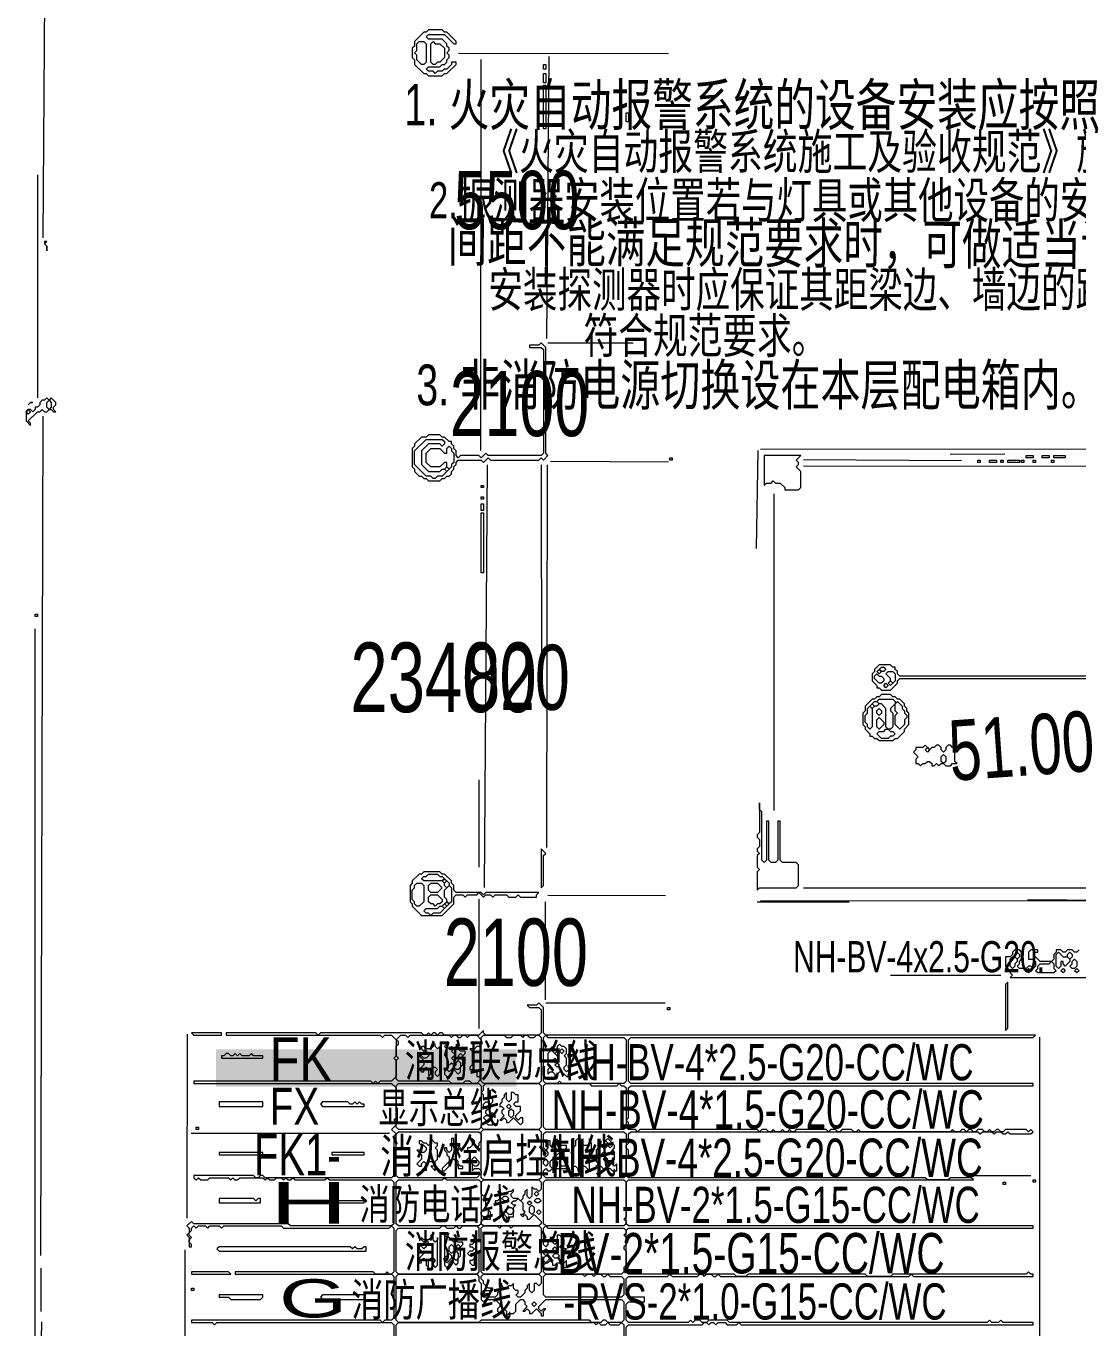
# Model space of a CAD drawing. Extents: x 10 to 1972, y 11 to 1392.
# Drawn here: x 10 to 468, y 474 to 1040 of the extents above; entities that cross this region are included whole.
import ezdxf

# ---------------------------------------------------------------- set-up
doc = ezdxf.new("R2010")
doc.units = 0
for name, color, linetype, lineweight in [('OCR_TEXT', 6, 'Continuous', 0), ('TRACE_CURVE', 6, 'Continuous', 0), ('TRACE_STRAIGHT', 5, 'Continuous', 0), ('TRACE_TEXT_SYMBOL', 6, 'Continuous', 0)]:
    doc.layers.add(name, color=color, linetype=linetype, lineweight=lineweight)
doc.styles.add('wqy-unicode', font='wqy-unicode.lff')

msp = doc.modelspace()

# ---------------------------------------------------------------- linework, layer by layer
at = {"layer": 'TRACE_CURVE', "color": 6}
for points in [[(233, 615), (232, 614), (228, 614), (229, 613), (233, 613), (234, 612), (234, 602), (233, 601), (210, 601), (209, 602), (209, 603), (207, 601), (192, 601), (191, 602), (190, 602), (189, 601), (188, 602), (187, 602), (186, 601), (185, 602), (184, 601), (183, 601), (182, 602), (138, 602), (137, 601), (136, 602), (97, 602), (97, 601), (164, 601), (165, 600), (166, 601), (169, 601), (171, 599), (171, 592), (170, 591), (171, 590), (171, 583), (169, 581), (164, 581), (163, 580), (162, 581), (161, 580), (160, 581), (83, 581), (83, 580), (169, 580), (171, 578), (171, 565), (170, 564), (171, 563), (171, 562), (169, 560), (171, 558), (170, 557), (171, 556), (170, 555), (170, 551), (171, 550), (170, 549), (170, 540), (169, 539), (114, 539), (113, 540), (112, 540)], [(370, 559), (369, 560), (365, 560), (364, 559), (363, 559), (362, 560), (360, 560), (359, 559), (358, 560), (345, 560), (344, 559), (343, 559), (342, 560), (341, 559), (340, 559), (339, 560), (338, 559), (336, 559), (335, 560), (334, 559), (333, 559), (332, 560), (330, 560), (329, 559), (328, 560), (277, 560), (276, 559), (275, 560), (272, 560), (271, 561), (272, 562), (272, 563), (271, 564), (272, 565), (272, 578), (273, 579), (448, 579), (448, 580), (273, 580), (272, 581), (272, 599), (273, 600), (448, 600), (449, 601), (236, 601), (235, 602), (235, 613), (233, 615)], [(448, 518), (272, 518), (271, 519), (271, 537), (272, 538), (422, 538), (421, 539), (412, 539), (411, 538), (402, 538), (401, 539), (272, 539), (271, 540), (271, 547), (272, 548), (272, 551), (271, 552), (271, 553), (272, 554), (272, 558), (273, 559), (424, 559), (425, 558), (426, 559), (430, 559), (431, 558), (432, 559), (434, 559), (435, 558), (436, 558), (437, 559), (438, 558), (447, 558), (448, 559), (447, 560), (446, 559), (445, 560), (436, 560), (435, 559), (434, 559), (433, 560), (432, 560), (431, 559), (430, 559), (429, 560), (428, 559), (427, 559), (426, 560), (424, 560), (423, 559), (422, 559), (421, 560), (420, 560), (419, 559), (418, 560), (417, 560), (416, 559), (414, 559), (413, 560), (412, 559), (373, 559), (372, 560), (371, 559), (370, 559)], [(112, 540), (111, 539), (110, 539), (109, 540), (83, 540), (83, 539), (84, 538), (85, 539), (86, 538), (89, 538), (90, 539), (98, 539), (99, 538), (100, 539), (101, 538), (102, 538), (103, 539), (113, 539), (114, 538), (115, 539), (116, 538), (118, 538), (119, 539), (121, 539), (122, 538), (123, 539), (124, 538), (125, 538), (126, 539), (127, 538), (140, 538), (141, 539), (142, 538), (169, 538), (170, 537), (170, 519), (169, 518), (125, 518), (124, 519), (83, 519), (82, 520), (80, 518), (81, 517), (81, 515), (80, 514), (81, 513), (81, 509), (82, 509), (82, 510), (81, 511), (81, 512), (82, 513), (81, 514), (81, 515), (82, 516), (82, 517), (83, 518), (84, 517), (85, 518), (88, 518), (89, 517), (90, 518), (94, 518), (95, 517)], [(208, 537), (209, 538), (233, 538), (234, 537), (234, 534), (233, 533), (232, 534), (231, 534), (230, 535), (230, 531), (229, 530), (228, 531), (228, 534), (227, 533), (227, 532), (226, 531), (226, 530), (225, 529), (224, 530), (222, 530), (221, 531), (221, 532), (222, 533), (222, 534), (221, 533), (220, 533), (219, 532), (217, 532), (216, 533), (215, 533), (216, 532), (216, 530), (215, 529), (214, 529), (214, 528), (215, 528), (216, 527), (216, 522), (217, 523), (218, 523), (219, 522), (219, 521), (220, 522), (222, 522), (222, 526), (223, 527), (222, 527), (221, 528), (222, 529), (223, 529), (224, 530), (226, 528), (226, 525), (227, 524), (226, 523), (225, 523), (226, 522), (227, 523), (228, 522), (228, 521), (229, 521), (231, 523), (234, 520), (234, 519)], [(234, 519), (233, 518), (209, 518), (208, 519), (208, 520), (209, 521), (212, 521), (212, 524), (210, 526), (210, 532), (209, 531), (208, 532), (208, 537)], [(95, 517), (96, 518), (121, 518), (122, 517), (168, 517), (169, 518), (170, 517), (170, 498), (169, 497), (168, 497), (167, 498), (166, 497), (162, 497), (161, 498), (101, 498), (101, 497), (169, 497), (170, 496), (170, 478), (169, 477), (166, 477), (165, 476), (164, 477), (82, 477), (82, 476), (91, 476), (92, 475), (93, 476), (169, 476), (170, 475), (170, 458)], [(435, 476), (434, 477), (433, 476), (430, 476), (429, 477), (428, 476), (316, 476), (315, 477), (307, 477), (306, 476), (304, 476), (303, 477), (301, 477), (300, 476), (299, 477), (298, 476), (272, 476), (271, 477), (271, 484), (272, 485), (275, 485), (276, 486), (277, 485), (279, 485), (279, 487), (272, 487), (271, 488), (271, 495), (272, 496), (289, 496), (290, 497), (291, 496), (302, 496), (303, 497), (304, 497), (305, 496), (306, 497), (308, 497), (309, 496), (310, 496), (311, 497), (312, 496), (394, 496), (395, 497), (396, 496), (448, 496), (448, 497), (447, 497), (446, 498), (445, 497), (387, 497), (386, 496), (376, 496), (375, 497), (324, 497), (323, 496), (319, 496), (318, 497), (272, 497), (271, 498), (271, 516), (272, 517), (448, 517), (448, 518)], [(171, 458), (171, 475), (172, 476), (257, 476), (258, 475), (259, 476), (260, 475), (262, 475), (263, 476), (264, 475), (268, 475), (269, 476), (270, 475), (270, 458)], [(271, 459), (271, 474), (272, 475), (304, 475), (305, 476), (306, 476), (307, 475), (308, 476), (309, 476), (310, 475), (311, 476), (314, 476), (315, 475), (319, 475), (320, 476), (321, 475), (448, 475), (448, 476), (435, 476)]]:
    msp.add_lwpolyline(points, dxfattribs=at)
for points in [[(173, 601), (175, 601), (176, 600), (177, 601), (194, 601), (195, 600), (196, 601), (197, 601), (198, 600), (199, 600), (200, 601), (201, 601), (202, 600), (203, 601), (206, 601), (208, 599), (208, 597), (207, 596), (206, 596), (205, 595), (203, 595), (204, 594), (204, 588), (203, 587), (203, 586), (205, 586), (206, 585), (206, 583), (207, 583), (208, 582), (206, 580), (204, 580), (203, 581), (201, 581), (200, 580), (195, 580), (194, 581), (172, 581), (171, 582), (171, 590), (172, 591), (171, 592), (171, 596), (172, 597), (172, 598), (171, 599)], [(208, 600), (209, 601), (218, 601), (219, 600), (221, 600), (222, 601), (225, 601), (226, 600), (227, 601), (228, 601), (229, 600), (231, 600), (232, 601), (233, 601), (234, 600), (234, 581), (233, 580), (209, 580), (208, 581)], [(235, 600), (236, 601), (237, 600), (270, 600), (271, 599), (271, 581), (270, 580), (243, 580), (242, 581), (241, 580), (236, 580), (235, 581)], [(171, 579), (172, 580), (207, 580), (208, 579), (208, 561), (207, 560), (172, 560), (171, 561)], [(209, 579), (210, 580), (233, 580), (234, 579), (234, 561), (233, 560), (209, 560), (208, 561), (208, 562), (209, 563), (210, 563), (211, 562), (213, 562), (213, 563), (212, 564), (212, 565), (213, 566), (214, 565), (214, 566), (213, 567), (212, 567), (211, 566), (210, 567), (210, 568), (211, 569), (212, 569), (212, 571), (213, 572), (213, 573), (212, 574), (212, 577), (211, 576), (211, 574), (210, 573), (209, 574), (209, 575), (208, 576), (209, 577)], [(235, 579), (236, 580), (255, 580), (256, 579), (267, 579), (268, 580), (269, 579), (270, 579), (271, 578), (271, 561), (270, 560), (236, 560), (235, 561)], [(209, 571), (210, 572), (211, 572), (212, 571), (210, 569), (209, 570)], [(211, 566), (212, 567), (213, 566), (212, 565)], [(209, 565), (210, 566), (211, 566), (212, 565), (212, 564), (211, 563)], [(171, 558), (172, 559), (207, 559), (208, 558), (208, 555), (207, 554), (207, 553), (206, 552), (205, 553), (205, 555), (204, 556), (204, 553), (203, 552), (202, 552), (202, 551), (203, 550), (203, 548), (201, 546), (203, 546), (204, 545), (204, 542), (205, 543), (207, 543), (208, 542), (208, 541), (206, 539), (172, 539), (171, 540)], [(208, 559), (209, 560), (233, 560), (234, 559), (234, 539), (233, 538), (209, 538), (208, 539)], [(235, 558), (236, 559), (270, 559), (271, 558), (271, 540), (270, 539), (236, 539), (235, 540), (235, 542), (236, 543), (237, 542), (238, 542), (239, 543), (245, 543), (245, 544), (243, 544), (242, 545), (242, 546), (243, 547), (244, 547), (244, 551), (245, 552), (245, 553), (243, 553), (242, 554), (242, 555), (241, 555), (241, 554), (239, 552), (238, 553), (238, 555), (237, 555), (237, 552), (236, 551), (235, 552)], [(235, 550), (236, 551), (237, 550), (237, 549), (236, 548), (235, 549)], [(242, 550), (243, 549), (243, 548), (242, 547), (241, 547), (240, 548)], [(204, 547), (205, 548), (207, 546), (207, 545), (206, 544), (205, 544), (204, 545)], [(235, 546), (236, 547), (237, 546), (237, 545), (236, 544), (235, 545)], [(238, 546), (239, 547), (240, 547), (241, 546), (241, 544), (240, 543), (239, 543), (238, 544)], [(191, 538), (192, 539), (193, 538), (207, 538), (208, 537), (208, 519), (207, 518), (172, 518), (171, 519), (171, 537), (172, 538)], [(235, 537), (236, 538), (270, 538), (271, 537), (271, 522), (270, 521), (271, 520), (271, 519), (270, 518), (236, 518), (235, 519)], [(231, 532), (232, 533), (233, 532), (232, 531)], [(217, 530), (218, 531), (219, 531), (220, 530), (219, 529), (218, 529)], [(228, 528), (229, 529), (230, 528), (229, 527)], [(229, 526), (230, 527), (231, 526), (231, 524), (230, 523), (229, 524)], [(231, 529), (232, 530), (233, 530), (234, 529), (233, 528), (232, 528)], [(210, 526), (211, 525), (211, 523), (210, 522), (209, 522), (208, 523), (208, 524)], [(219, 525), (220, 526), (221, 526), (222, 525), (222, 524), (221, 523), (220, 523), (219, 524)], [(232, 524), (233, 525), (234, 524), (233, 523)], [(190, 517), (191, 518), (192, 518), (193, 517), (196, 517), (197, 518), (198, 517), (199, 517), (200, 518), (206, 518), (207, 517), (207, 512), (206, 511), (205, 512), (205, 514), (204, 514), (205, 513), (205, 511), (204, 510), (203, 510), (203, 509), (204, 509), (205, 508), (204, 507), (203, 507), (202, 506), (203, 505), (204, 506), (205, 505), (205, 504), (204, 503), (203, 503), (203, 502), (204, 501), (205, 501), (205, 506), (206, 507), (207, 506), (207, 498), (206, 497), (172, 497), (171, 498), (171, 516), (172, 517)], [(208, 517), (209, 518), (215, 518), (216, 517), (217, 518), (220, 518), (221, 517), (222, 518), (233, 518), (234, 517), (234, 498), (233, 497), (209, 497), (208, 498)], [(235, 517), (236, 518), (237, 517), (270, 517), (271, 516), (271, 515), (270, 514), (271, 513), (271, 510), (270, 509), (270, 508), (271, 507), (271, 501), (270, 500), (270, 498), (269, 497), (236, 497), (235, 498), (235, 501), (236, 502), (237, 502), (238, 503), (239, 502), (239, 501), (240, 501), (241, 502), (242, 502), (244, 500), (245, 500), (245, 503), (244, 502), (243, 503), (243, 504), (244, 505), (244, 507), (245, 508), (243, 508), (242, 509), (243, 510), (244, 510), (244, 512), (242, 514), (241, 514), (241, 511), (240, 510), (238, 512), (239, 513), (238, 513), (238, 512), (237, 511), (237, 510), (236, 509), (235, 510)], [(235, 507), (236, 508), (237, 507), (237, 506), (236, 505), (235, 506)], [(235, 504), (236, 505), (237, 505), (238, 504), (236, 502), (235, 503)], [(239, 508), (240, 509), (241, 508), (240, 507)], [(239, 505), (240, 506), (241, 506), (242, 505), (241, 504), (240, 504)], [(171, 496), (172, 497), (206, 497), (207, 496), (207, 494), (208, 493), (208, 486), (209, 485), (210, 486), (214, 486), (216, 484), (216, 483), (215, 482), (215, 481), (216, 480), (217, 480), (217, 481), (218, 482), (219, 481), (219, 479), (220, 480), (222, 480), (223, 481), (223, 484), (225, 486), (226, 486), (227, 485), (227, 484), (228, 483), (226, 481), (227, 481), (228, 482), (229, 481), (229, 480), (230, 480), (232, 482), (234, 480), (234, 479), (235, 479), (235, 481), (236, 482), (235, 482), (234, 481), (233, 482), (233, 483), (236, 486), (269, 486), (270, 485), (270, 477), (269, 476), (263, 476), (262, 477), (261, 477), (260, 476), (256, 476), (255, 477), (208, 477), (207, 476), (172, 476), (171, 477)], [(208, 496), (209, 497), (233, 497), (234, 496), (234, 493), (233, 492), (232, 493), (231, 493), (231, 490), (230, 489), (229, 490), (229, 493), (228, 492), (228, 491), (227, 490), (227, 489), (225, 487), (224, 487), (223, 488), (224, 489), (224, 490), (223, 490), (222, 491), (222, 493), (221, 492), (220, 492), (219, 491), (218, 491), (217, 492), (217, 493), (216, 493), (217, 492), (216, 491), (216, 490), (215, 489), (215, 488), (214, 487), (209, 487), (208, 488), (208, 489), (209, 490), (213, 490), (213, 491), (211, 491), (209, 493), (209, 494), (208, 495)], [(235, 496), (236, 497), (252, 497), (253, 496), (254, 497), (256, 497), (257, 496), (258, 497), (260, 497), (261, 496), (262, 496), (263, 497), (264, 496), (269, 496), (270, 495), (270, 488), (269, 487), (236, 487), (235, 488)], [(230, 484), (231, 485), (232, 484), (231, 483)]]:
    msp.add_lwpolyline(points, close=True, dxfattribs=at)
at = {"layer": 'TRACE_STRAIGHT', "color": 5}
for p, q in [((17.4, 947.62), (18.33, 1071.38)), ((198.12, 1027.83), (289.37, 1027.72)), ((207.74, 855.13), (207.9, 1025.13)), ((236.44, 903.87), (237.55, 1026.37)), ((15, 975), (15, 878)), ((237, 902), (274, 902)), ((16.43, 505.13), (17.41, 870.13)), ((327.73, 812.61), (328.36, 855.1)), ((329.38, 855.78), (475.63, 855.93)), ((238.12, 850.56), (289.38, 850.19)), ((348.12, 851.28), (416.88, 850.75)), ((411.87, 853.5), (435.63, 853.66)), ((209.39, 665.12), (210.66, 848.87)), ((233.98, 848.87), (234.21, 750.12)), ((236.45, 682.62), (236.79, 848.88)), ((348.12, 848.43), (486.87, 848.4)), ((335.37, 698.59), (335.37, 836.38)), ((14.03, 451.38), (14.04, 777.62)), ((207, 712), (207, 674)), ((348.12, 664.96), (486.88, 664.95)), ((375, 665), (403, 665)), ((207.03, 603.87), (207.05, 660.13)), ((235.87, 616.37), (235.88, 658.87)), ((236.87, 661.8), (288.12, 661.74)), ((328, 659), (368, 659)), ((329.38, 659.57), (474.38, 659.34)), ((445.62, 660.01), (485.63, 659.54)), ((386, 627), (434, 627)), ((236, 615), (288, 615)), ((80.07, 521.37), (80.18, 601.38)), ((450.86, 435.12), (450.87, 600.13)), ((81.87, 558.41), (168.12, 558.4)), ((423, 540), (447, 540)), ((79.04, 507.63), (79.05, 435.12)), ((16.57, 480.85), (16.65, 499.66)), ((15.67, 397.62), (16.82, 476.39))]:
    msp.add_line(p, q, dxfattribs=at)
at = {"layer": 'TRACE_TEXT_SYMBOL', "color": 6}
for points in [[(185, 1038), (184, 1037), (183, 1037), (179, 1033), (179, 1031), (178, 1030), (178, 1026), (179, 1025), (179, 1023), (183, 1019), (184, 1019), (185, 1018), (191, 1018), (192, 1019), (193, 1019), (197, 1023), (197, 1024), (195, 1024), (195, 1023), (193, 1021), (192, 1021), (191, 1020), (189, 1020), (188, 1019), (187, 1020), (185, 1020), (184, 1021), (185, 1022), (190, 1022), (191, 1023), (192, 1023), (193, 1024), (193, 1025), (194, 1026), (194, 1027), (193, 1028), (194, 1029), (194, 1030), (193, 1031), (193, 1032), (191, 1034), (185, 1034), (184, 1035), (185, 1036), (192, 1036), (196, 1032), (197, 1032), (197, 1033), (193, 1037), (192, 1037), (191, 1038)], [(180, 1032), (181, 1033), (183, 1033), (184, 1032), (184, 1024), (183, 1023), (182, 1023), (180, 1025), (180, 1027), (179, 1028), (180, 1029)], [(186, 1032), (187, 1033), (188, 1032), (190, 1032), (192, 1030), (192, 1026), (190, 1024), (189, 1024), (188, 1023), (187, 1023), (186, 1024)], [(235, 1023), (236, 1023), (236, 1021), (235, 1021)], [(235, 1019), (236, 1019), (236, 1015), (235, 1015)], [(235, 1014), (236, 1014), (236, 995), (235, 995)], [(271, 1002), (272, 1002), (272, 998), (271, 998)], [(18, 946), (18, 945), (19, 944), (19, 942), (19, 944), (18, 945), (19, 946)], [(234, 902), (233, 901), (229, 901), (229, 900), (234, 900), (235, 899), (235, 854), (234, 853), (211, 853), (210, 854), (208, 852), (207, 853), (199, 853), (198, 852), (197, 853), (197, 855), (196, 856), (196, 857), (195, 858), (195, 859), (194, 859), (192, 861), (191, 861), (190, 862), (185, 862), (184, 861), (182, 861), (179, 858), (179, 857), (178, 856), (178, 848), (179, 847), (179, 846), (181, 844), (182, 844), (183, 843), (184, 843), (185, 842), (190, 842), (191, 843), (192, 843), (193, 844), (194, 844), (195, 845), (195, 846), (196, 847), (196, 848), (197, 849), (197, 850), (198, 851), (208, 851), (209, 850), (211, 852), (212, 851), (233, 851), (234, 852), (235, 851), (237, 853), (236, 854), (236, 900)], [(19, 878), (18, 877), (17, 877), (16, 876), (16, 875), (15, 874), (14, 874), (14, 873), (13, 872), (12, 873), (11, 873), (10, 872), (10, 868), (12, 866), (12, 867), (11, 868), (15, 872), (16, 872), (17, 873), (18, 872), (19, 872), (20, 873), (21, 873), (22, 872), (23, 872), (22, 873), (22, 874), (23, 875), (23, 876), (21, 878), (20, 877)], [(10, 872), (11, 873), (12, 872), (11, 871)], [(12, 876), (11, 875), (12, 876), (13, 876)], [(19, 876), (20, 877), (21, 876), (21, 874), (20, 873), (19, 874)], [(184, 860), (191, 860), (192, 859), (192, 858), (191, 857), (190, 858), (185, 858), (182, 855), (182, 849), (185, 846), (190, 846), (191, 847), (192, 847), (193, 846), (191, 844), (189, 844), (188, 843), (187, 843), (186, 844), (184, 844), (179, 849), (179, 855)], [(193, 856), (194, 857), (195, 856), (195, 855), (196, 854), (196, 850), (195, 849), (195, 848), (194, 847), (193, 848), (193, 850), (192, 850), (190, 848), (186, 848), (184, 850), (184, 854), (186, 856), (190, 856), (192, 854), (193, 854)], [(290, 852), (291, 852), (291, 851), (290, 851)], [(331, 853), (331, 840), (332, 841), (334, 841), (335, 842), (336, 841), (338, 841), (340, 839), (340, 838), (346, 838), (347, 839), (347, 846), (345, 848), (346, 849), (346, 850), (345, 851), (347, 853)], [(424, 851), (425, 851), (425, 850), (424, 850)], [(429, 851), (432, 851), (432, 850), (429, 850)], [(434, 851), (435, 851), (435, 850), (434, 850)], [(437, 851), (442, 851), (442, 850), (437, 850)], [(443, 851), (444, 851), (444, 850), (443, 850)], [(445, 853), (448, 853), (448, 852), (445, 852)], [(448, 851), (449, 851), (449, 850), (448, 850)], [(452, 853), (455, 853), (455, 852), (452, 852)], [(456, 851), (457, 851), (457, 850), (456, 850)], [(457, 853), (462, 853), (462, 852), (457, 852)], [(192, 847), (193, 848), (194, 847), (193, 846)], [(208, 840), (209, 840), (209, 839), (208, 839)], [(208, 835), (209, 835), (209, 834), (208, 834)], [(208, 832), (209, 832), (209, 829), (208, 829)], [(208, 828), (209, 828), (209, 802), (208, 802)], [(14, 784), (15, 784), (15, 783), (14, 783)], [(381, 762), (379, 760), (379, 759), (378, 758), (378, 755), (380, 753), (380, 752), (381, 752), (382, 751), (386, 751), (389, 754), (389, 755), (390, 756), (479, 756), (479, 757), (390, 757), (389, 758), (389, 759), (388, 760), (388, 761), (387, 761), (386, 762)], [(380, 759), (381, 760), (382, 759), (381, 758)], [(381, 760), (382, 761), (383, 761), (384, 760), (383, 759), (382, 759)], [(384, 758), (385, 759), (387, 759), (388, 758), (388, 755), (387, 754), (386, 755), (386, 756)], [(379, 757), (380, 758), (381, 757), (382, 757), (383, 756), (383, 755), (382, 754), (381, 754), (379, 756)], [(383, 753), (384, 754), (385, 753), (384, 752)], [(385, 754), (386, 755), (387, 754), (386, 753)], [(382, 749), (381, 748), (380, 748), (379, 747), (378, 747), (375, 744), (375, 742), (374, 741), (374, 736), (375, 735), (375, 734), (377, 732), (377, 731), (378, 731), (379, 730), (380, 730), (381, 729), (387, 729), (388, 730), (389, 730), (392, 733), (392, 734), (394, 736), (394, 741), (393, 742), (393, 743), (392, 744), (392, 745), (390, 747), (389, 747), (388, 748), (387, 748), (386, 749)], [(376, 743), (377, 744), (378, 743), (378, 735), (377, 734), (376, 735), (376, 736), (375, 737), (375, 740), (376, 741)], [(377, 744), (378, 745), (379, 744), (378, 743)], [(378, 745), (379, 746), (380, 746), (381, 745), (380, 744), (379, 744)], [(380, 746), (381, 747), (387, 747), (388, 746), (388, 745), (386, 743), (386, 742), (387, 741), (387, 735), (386, 734), (385, 734), (384, 735), (384, 743), (382, 745), (381, 745)], [(380, 742), (381, 743), (382, 742), (382, 741), (381, 740), (380, 741)], [(388, 745), (389, 746), (391, 744), (391, 743), (392, 742), (392, 741), (393, 740), (393, 739), (392, 738), (392, 736), (390, 734), (388, 736), (388, 740), (389, 741), (388, 742)], [(380, 738), (381, 739), (383, 737), (383, 736), (381, 734), (380, 735)], [(383, 733), (384, 734), (385, 734), (386, 733), (387, 733), (388, 732), (387, 731), (386, 731), (385, 730), (382, 730), (380, 732), (381, 733)], [(401, 727), (400, 726), (397, 726), (397, 725), (396, 724), (398, 722), (397, 721), (397, 719), (398, 719), (399, 718), (400, 719), (401, 719), (402, 720), (403, 720), (404, 719), (404, 718), (405, 718), (406, 719), (407, 718), (408, 719), (409, 719), (410, 718), (412, 718), (413, 719), (415, 719), (414, 720), (414, 726), (413, 726), (412, 727), (411, 727), (410, 726), (410, 725), (409, 724), (408, 725), (408, 726), (407, 727), (406, 727), (405, 726), (404, 726), (403, 725)], [(401, 725), (402, 726), (403, 725), (402, 724)], [(408, 722), (409, 723), (410, 722), (410, 720), (409, 719), (408, 720)], [(329, 702), (329, 689), (328, 688), (328, 687), (329, 686), (329, 683), (328, 682), (328, 681), (329, 680), (328, 679), (328, 674), (329, 673), (328, 672), (328, 664), (329, 665), (345, 665), (346, 666), (346, 675), (345, 676), (339, 676), (338, 677), (338, 694), (337, 694), (337, 677), (336, 676), (334, 676), (333, 677), (333, 694), (332, 694), (332, 677), (331, 676), (330, 677), (330, 698), (329, 699)], [(234, 682), (234, 665), (235, 666), (235, 679), (236, 680)], [(183, 672), (182, 671), (181, 671), (178, 668), (178, 667), (177, 666), (177, 659), (178, 658), (178, 657), (182, 653), (191, 653), (196, 658), (196, 661), (197, 662), (200, 662), (201, 661), (202, 662), (206, 662), (207, 663), (209, 661), (210, 662), (212, 662), (213, 661), (214, 662), (219, 662), (220, 661), (223, 661), (224, 662), (225, 661), (232, 661), (232, 662), (233, 663), (210, 663), (209, 662), (208, 663), (197, 663), (196, 664), (196, 666), (195, 667), (195, 668), (192, 671), (191, 671), (190, 672)], [(184, 670), (185, 671), (189, 671), (190, 670), (191, 670), (192, 669), (191, 668), (183, 668), (182, 669), (183, 670)], [(191, 668), (192, 669), (193, 668), (192, 667)], [(192, 667), (193, 668), (194, 667), (194, 666), (193, 665), (192, 666)], [(179, 666), (180, 667), (182, 667), (183, 666), (183, 659), (181, 657), (180, 657), (179, 658), (179, 659), (178, 660), (178, 664), (179, 665)], [(185, 666), (186, 667), (189, 667), (191, 665), (189, 663), (186, 663), (185, 664)], [(194, 666), (195, 665), (195, 659), (194, 658), (193, 659), (193, 660), (192, 661), (192, 664)], [(189, 656), (190, 657), (191, 657), (192, 656), (190, 654), (187, 654), (186, 653), (185, 654), (184, 654), (183, 655), (184, 656)], [(185, 661), (186, 662), (189, 662), (191, 660), (191, 659), (190, 658), (189, 658), (188, 657), (187, 658), (186, 658), (185, 659)], [(191, 657), (192, 658), (193, 657), (192, 656)], [(192, 658), (193, 659), (194, 658), (193, 657)], [(438, 634), (439, 635), (440, 635), (441, 634), (441, 633), (440, 632), (440, 631), (439, 630), (438, 631)], [(440, 636), (441, 637), (442, 636), (442, 635), (441, 634), (440, 635)], [(458, 636), (459, 637), (461, 635), (463, 635), (464, 634), (464, 633), (462, 631), (461, 632), (461, 633), (460, 633), (460, 631), (459, 630), (458, 631)], [(463, 636), (464, 637), (465, 636), (465, 635), (464, 634), (463, 635)], [(465, 633), (466, 634), (467, 633), (467, 631), (466, 630), (465, 630), (464, 631), (465, 632)], [(445, 629), (446, 630), (447, 629), (446, 628)], [(455, 632), (456, 633), (457, 632), (457, 630), (458, 629), (457, 628), (450, 628), (449, 629), (450, 630), (450, 631), (451, 632)], [(460, 629), (461, 630), (462, 629), (461, 628)], [(466, 629), (467, 630), (468, 629), (467, 628)], [(437, 624), (436, 623), (436, 603), (437, 604)], [(289, 613), (290, 613), (290, 612), (289, 612)], [(82, 602), (83, 601), (95, 601), (95, 602)], [(187, 597), (187, 596), (186, 595), (184, 595), (183, 596), (182, 596), (182, 595), (183, 594), (184, 594), (185, 593), (185, 592), (184, 591), (183, 591), (182, 592), (181, 592), (183, 590), (183, 588), (181, 586), (182, 585), (183, 585), (183, 586), (184, 587), (185, 586), (185, 583), (186, 584), (186, 586), (187, 587), (188, 587), (189, 586), (188, 585), (188, 584), (189, 583), (190, 584), (190, 596), (189, 595), (188, 596), (188, 597)], [(193, 597), (192, 596), (193, 595), (193, 586), (192, 585), (192, 584), (193, 583), (194, 583), (195, 584), (195, 585), (196, 586), (198, 584), (199, 585), (199, 587), (200, 588), (200, 592), (201, 593), (201, 594), (199, 594), (198, 595), (198, 596), (197, 597), (197, 596), (196, 595), (195, 596), (194, 595), (193, 596)], [(195, 594), (196, 595), (197, 594), (196, 593)], [(242, 597), (241, 596), (241, 594), (240, 593), (239, 594), (239, 596), (238, 595), (238, 594), (237, 593), (237, 588), (238, 587), (237, 586), (237, 584), (238, 585), (239, 585), (240, 584), (240, 583), (242, 585), (243, 585), (245, 583), (246, 583), (246, 586), (245, 585), (244, 586), (244, 587), (245, 588), (245, 591), (244, 592), (245, 593), (245, 595), (244, 596), (243, 596)], [(242, 594), (243, 595), (244, 594), (243, 593)], [(97, 593), (96, 592), (95, 592), (95, 591), (113, 591), (113, 592), (109, 592), (108, 593), (107, 592), (104, 592), (103, 593), (102, 592), (101, 593), (100, 592), (99, 592), (98, 593)], [(195, 589), (196, 588), (196, 587), (194, 585), (193, 586), (193, 587)], [(195, 591), (196, 592), (197, 591), (196, 590)], [(197, 589), (198, 590), (199, 589), (199, 587), (198, 586), (197, 586), (196, 587), (197, 588)], [(198, 592), (199, 593), (200, 592), (199, 591)], [(239, 590), (240, 591), (241, 590), (240, 589)], [(240, 593), (241, 594), (242, 593), (241, 592)], [(240, 588), (241, 589), (242, 588), (241, 587)], [(94, 572), (94, 570), (113, 570), (113, 572)], [(139, 572), (138, 571), (139, 570), (157, 570), (157, 571), (156, 571), (155, 572), (154, 571), (153, 572), (152, 571), (151, 571), (150, 572)], [(219, 576), (218, 575), (218, 574), (217, 573), (217, 572), (216, 571), (216, 570), (217, 570), (218, 569), (217, 568), (217, 567), (218, 566), (216, 564), (217, 564), (218, 565), (219, 564), (219, 563), (220, 563), (222, 565), (225, 562), (226, 563), (226, 565), (225, 565), (224, 564), (223, 565), (223, 566), (225, 568), (225, 570), (223, 570), (222, 571), (223, 572), (224, 572), (224, 575), (223, 575), (222, 576), (221, 576), (221, 573), (220, 572), (219, 573)], [(219, 570), (220, 571), (221, 570), (220, 569)], [(220, 568), (221, 569), (222, 568), (222, 566), (221, 565), (220, 566)], [(84, 561), (85, 561), (85, 560), (84, 560)], [(186, 556), (186, 554), (185, 553), (184, 554), (183, 554), (182, 555), (181, 555), (181, 554), (182, 553), (183, 553), (184, 552), (184, 551), (183, 550), (182, 550), (181, 551), (180, 551), (182, 549), (182, 547), (180, 545), (181, 544), (182, 544), (182, 545), (183, 546), (184, 545), (184, 542), (184, 545), (185, 546), (187, 546), (188, 545), (187, 544), (186, 544), (188, 542), (188, 546), (189, 547), (189, 551), (188, 552), (189, 553), (189, 554), (188, 554)], [(195, 556), (195, 551), (194, 550), (193, 551), (193, 552), (192, 552), (192, 551), (193, 550), (193, 549), (194, 548), (194, 546), (191, 543), (191, 542), (192, 542), (194, 544), (194, 546), (195, 547), (196, 547), (197, 546), (197, 545), (198, 544), (198, 543), (200, 543), (200, 544), (199, 544), (198, 545), (198, 546), (197, 547), (197, 549), (198, 550), (198, 551), (199, 552), (198, 553), (198, 552), (197, 551), (196, 552), (196, 556)], [(250, 556), (249, 555), (249, 553), (248, 552), (248, 551), (247, 550), (248, 549), (248, 544), (249, 544), (250, 543), (250, 542), (251, 542), (251, 543), (252, 544), (253, 544), (255, 542), (255, 550), (256, 551), (256, 554), (255, 555), (255, 556), (255, 554), (254, 553), (252, 553), (251, 554), (251, 555)], [(263, 556), (262, 555), (263, 554), (263, 553), (262, 552), (261, 552), (260, 553), (260, 555), (260, 554), (259, 553), (259, 552), (258, 551), (258, 549), (259, 548), (258, 547), (258, 546), (259, 545), (258, 544), (258, 543), (259, 544), (260, 544), (261, 543), (261, 542), (262, 543), (264, 543), (265, 542), (267, 542), (267, 545), (266, 544), (265, 545), (265, 546), (266, 547), (266, 550), (265, 551), (266, 552), (266, 553)], [(94, 550), (94, 549), (113, 549), (113, 550)], [(143, 550), (143, 549), (157, 549), (157, 550)], [(260, 549), (261, 550), (262, 549), (261, 548)], [(263, 553), (264, 554), (265, 553), (264, 552)], [(264, 550), (265, 551), (266, 550), (265, 549)], [(261, 547), (262, 548), (263, 547), (262, 546)], [(448, 538), (449, 538), (449, 537), (448, 537)], [(435, 537), (436, 537), (436, 536), (435, 536)], [(94, 530), (94, 528), (112, 528), (112, 530), (111, 530), (110, 529), (109, 530)], [(138, 529), (138, 528), (157, 528), (157, 529)], [(186, 514), (186, 513), (185, 512), (183, 512), (182, 513), (182, 512), (184, 510), (184, 509), (183, 508), (181, 510), (181, 508), (183, 506), (181, 504), (181, 502), (182, 502), (182, 503), (183, 504), (184, 503), (184, 501), (185, 500), (185, 503), (186, 504), (187, 504), (188, 503), (187, 502), (187, 501), (188, 500), (189, 501), (189, 513), (189, 512), (188, 511), (187, 512), (187, 514)], [(183, 511), (184, 512), (185, 511), (184, 510)], [(192, 514), (192, 501), (193, 500), (194, 501), (194, 502), (195, 503), (197, 501), (198, 502), (198, 504), (199, 505), (199, 509), (200, 510), (200, 511), (198, 511), (197, 512), (197, 514), (196, 514), (197, 513), (197, 512), (196, 511), (194, 513), (193, 513)], [(194, 509), (195, 510), (196, 509), (196, 507), (195, 506), (194, 507)], [(197, 509), (198, 510), (199, 509), (198, 508)], [(94, 509), (93, 508), (94, 507), (158, 507), (158, 509), (157, 509), (156, 508), (154, 508), (153, 509), (152, 508), (151, 509)], [(194, 506), (195, 505), (195, 504), (193, 502), (192, 503), (192, 504)], [(196, 506), (197, 507), (198, 506), (198, 504), (197, 503), (196, 504)], [(82, 498), (82, 497), (99, 497), (98, 498)], [(82, 491), (83, 491), (83, 490), (82, 490)], [(94, 488), (94, 487), (98, 487), (99, 486), (112, 486), (113, 487), (113, 488)], [(139, 488), (138, 487), (139, 486), (157, 486), (157, 488)]]:
    msp.add_lwpolyline(points, close=True, dxfattribs=at)
msp.add_lwpolyline([(468, 638), (467, 637), (466, 637), (465, 638), (463, 638), (462, 637), (461, 637), (460, 638), (458, 638), (458, 637), (457, 636), (457, 634), (456, 633), (451, 633), (448, 636), (449, 637), (450, 637), (450, 638), (447, 638), (446, 637), (446, 634), (448, 634), (449, 633), (449, 631), (448, 630), (447, 631), (446, 631), (445, 630), (442, 630), (441, 631), (442, 632), (442, 633), (443, 634), (443, 637), (442, 638), (440, 638), (439, 637), (439, 636), (438, 635), (436, 635), (436, 631), (438, 629), (438, 628), (439, 627), (438, 626), (475, 626)], dxfattribs=at)

# ---------------------------------------------------------------- texts
at = {"layer": 'OCR_TEXT', "color": 6, "style": 'wqy-unicode'}
for s, height, width, p in [('1. 火灾自动报警系统的设备安装应按照', 18.0314, 0.72, (174.47, 996.46)), ('《火灾自动报警系统施工及验收规范》施工。', 15.4242, 0.72, (209.24, 977.43)), ('2.振测器安装位置若与灯具或其他设备的安装', 15.6794, 0.72, (185.23, 956.14)), ('5500', 25.38, 0.72, (196.25, 951.34)), ('安装探测器时应保证其距梁边、墙边的距离', 15.2931, 0.72, (211.1, 917.5)), ('符合规范要求。', 15.358, 0.72, (252.51, 897.42)), ('3. 非消防电源切换设在本层配电箱内。', 17.7378, 0.72, (179.75, 874.8)), ('2100', 28.308, 0.72, (194.3, 861.38)), ('23400', 30.26, 0.72, (151.08, 741.4)), ('820', 28.308, 0.72, (201.02, 742.38)), ('2100', 29.284, 0.72, (191.66, 622.39)), ('NH-BV-4x2.5-G20.', 13.563, 0.72, (343.58, 628.29)), ('FK', 19.085, 0.82966, (116, 581)), ('一', 145.16, 0.72, (86.32, 509.45)), ('消防联动总线', 14.236, 0.72, (174.75, 582.87)), ('NH-BV-4*2.5-G20-CC/WC', 15.7246, 0.72, (244.58, 581.33)), ('FX', 16.071, 0.782435, (116, 562)), ('显示总线', 13.445, 0.72, (163.26, 562.76)), ('NH-BV-4*1.5-G20-CC/WC', 16.6495, 0.72, (238.63, 560.35)), ('FK1-', 18.08, 0.72, (109.1, 540)), ('消火栓启控制线', 14.961, 0.72, (164.06, 540.96)), ('NH-BV-4*2.5-G20-CC/WC', 16.6495, 0.72, (238.09, 539.35)), ('H', 18.08, 1.94709, (116, 519)), ('消防电话线', 13.445, 0.72, (154.98, 520.76)), ('NH-BV-2*1.5-G15-CC/WC', 15.7246, 0.72, (247.29, 519.33)), ('消防报警总线', 14.173, 0.72, (174.76, 499.94)), ('BV-2*1.5-G15-CC/WC', 17.5745, 0.72, (241.17, 497.37)), ('G', 16.61, 1.718452, (120, 478.22)), ('消防广播线', 14.236, 0.72, (151.47, 478.87)), ('-RVS-2*1.0-G15-CC/WC', 15.7246, 0.72, (243.78, 477.33))]:
    msp.add_text(s, height=height, dxfattribs=dict(at, width=width)).set_placement(p)
at = {"layer": 'OCR_TEXT', "color": 6, "style": 'wqy-unicode', "width": 0.72}
for s, height, rotation, p in [('间距不能满足规范要求时，可做适当调整。', 17.521, -0.3008, (193.34, 937.37)), ('51.00', 26.229, 4.0856, (412.34, 711.51))]:
    msp.add_text(s, height=height, rotation=rotation, dxfattribs=at).set_placement(p)

doc.saveas('drawing.dxf')
